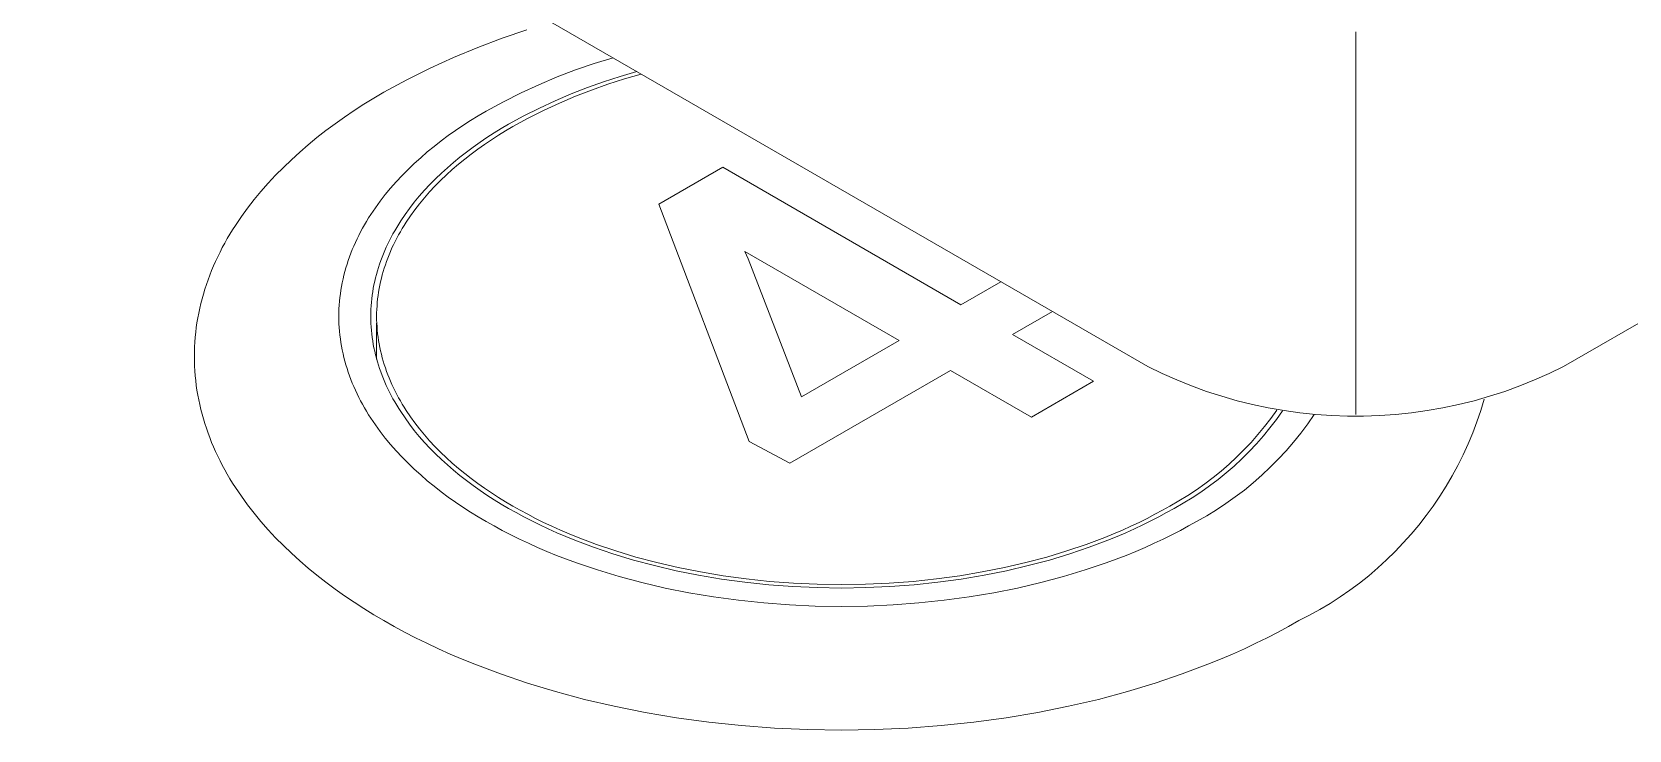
# Model space of a CAD drawing. Header units: millimetres. Extents: x -208 to 4974, y -28 to 3137.
# Drawn here: x 3534.56 to 3552.2, y 1847.69 to 1855.4 of the extents above; entities that cross this region are included whole.
import ezdxf

# ---------------------------------------------------------------- set-up
doc = ezdxf.new("R2010")
doc.units = ezdxf.units.MM
doc.layers.add('ZANO_R', color=7, linetype='Continuous', lineweight=0)

msp = doc.modelspace()

# ---------------------------------------------------------------- linework, layer by layer
at = {"layer": 'ZANO_R'}
for p, q in [((3546.881, 1851.702), (3399.92, 1936.549)), ((3584.433, 1870.731), (3551.473, 1851.702)), ((3540.025, 1855.418), (3539.753, 1855.326)), ((3549.177, 1855.395), (3549.177, 1851.171)), ((3539.484, 1855.225), (3539.218, 1855.114)), ((3539.753, 1855.326), (3539.484, 1855.225)), ((3539.218, 1855.114), (3538.957, 1854.995)), ((3540.564, 1854.975), (3540.77, 1855.046)), ((3540.77, 1855.046), (3540.979, 1855.109)), ((3538.7, 1854.866), (3538.447, 1854.729)), ((3538.957, 1854.995), (3538.7, 1854.866)), ((3540.16, 1854.813), (3540.361, 1854.898)), ((3540.361, 1854.898), (3540.564, 1854.975)), ((3540.694, 1854.781), (3540.874, 1854.846)), ((3540.874, 1854.846), (3541.057, 1854.904)), ((3540.922, 1854.818), (3541.105, 1854.877)), ((3541.057, 1854.904), (3541.242, 1854.957)), ((3541.105, 1854.877), (3541.29, 1854.929)), ((3538.447, 1854.729), (3538.336, 1854.663)), ((3539.767, 1854.625), (3539.962, 1854.722)), ((3539.962, 1854.722), (3540.16, 1854.813)), ((3540.339, 1854.636), (3540.515, 1854.711)), ((3540.385, 1854.609), (3540.562, 1854.685)), ((3540.515, 1854.711), (3540.694, 1854.781)), ((3540.562, 1854.685), (3540.741, 1854.754)), ((3540.741, 1854.754), (3540.922, 1854.818)), ((3538.119, 1854.526), (3538.014, 1854.455)), ((3538.227, 1854.596), (3538.119, 1854.526)), ((3538.336, 1854.663), (3538.227, 1854.596)), ((3539.489, 1854.47), (3539.576, 1854.52)), ((3539.576, 1854.52), (3539.767, 1854.625)), ((3539.993, 1854.468), (3540.165, 1854.555)), ((3540.039, 1854.442), (3540.211, 1854.528)), ((3540.165, 1854.555), (3540.339, 1854.636)), ((3540.211, 1854.528), (3540.385, 1854.609)), ((3537.91, 1854.381), (3537.808, 1854.306)), ((3538.014, 1854.455), (3537.91, 1854.381)), ((3539.239, 1854.308), (3539.321, 1854.363)), ((3539.321, 1854.363), (3539.405, 1854.417)), ((3539.405, 1854.417), (3539.489, 1854.47)), ((3539.665, 1854.28), (3539.744, 1854.329)), ((3539.744, 1854.329), (3539.825, 1854.376)), ((3539.791, 1854.303), (3539.871, 1854.35)), ((3539.825, 1854.376), (3539.993, 1854.468)), ((3539.871, 1854.35), (3540.039, 1854.442)), ((3537.612, 1854.149), (3537.518, 1854.068)), ((3537.709, 1854.229), (3537.612, 1854.149)), ((3537.808, 1854.306), (3537.709, 1854.229)), ((3539.002, 1854.132), (3539.08, 1854.192)), ((3539.08, 1854.192), (3539.158, 1854.251)), ((3539.158, 1854.251), (3539.239, 1854.308)), ((3539.434, 1854.124), (3539.509, 1854.177)), ((3539.485, 1854.101), (3539.559, 1854.153)), ((3539.509, 1854.177), (3539.586, 1854.229)), ((3539.559, 1854.153), (3539.635, 1854.205)), ((3539.586, 1854.229), (3539.665, 1854.28)), ((3539.635, 1854.205), (3539.713, 1854.255)), ((3539.713, 1854.255), (3539.791, 1854.303)), ((3537.426, 1853.985), (3537.338, 1853.9)), ((3537.518, 1854.068), (3537.426, 1853.985)), ((3538.783, 1853.943), (3538.854, 1854.007)), ((3538.854, 1854.007), (3538.927, 1854.07)), ((3538.927, 1854.07), (3539.002, 1854.132)), ((3539.218, 1853.955), (3539.288, 1854.013)), ((3539.271, 1853.934), (3539.341, 1853.991)), ((3539.288, 1854.013), (3539.36, 1854.069)), ((3539.341, 1853.991), (3539.412, 1854.046)), ((3539.36, 1854.069), (3539.434, 1854.124)), ((3539.412, 1854.046), (3539.485, 1854.101)), ((3537.252, 1853.814), (3537.17, 1853.725)), ((3537.338, 1853.9), (3537.252, 1853.814)), ((3538.583, 1853.741), (3538.648, 1853.81)), ((3538.648, 1853.81), (3538.714, 1853.877)), ((3538.714, 1853.877), (3538.783, 1853.943)), ((3539.018, 1853.774), (3539.082, 1853.836)), ((3539.074, 1853.755), (3539.138, 1853.816)), ((3539.082, 1853.836), (3539.149, 1853.896)), ((3539.138, 1853.816), (3539.203, 1853.876)), ((3539.149, 1853.896), (3539.218, 1853.955)), ((3539.203, 1853.876), (3539.271, 1853.934)), ((3541.483, 1853.492), (3542.19, 1853.901)), ((3542.19, 1853.901), (3544.819, 1852.383)), ((3537.09, 1853.635), (3537.015, 1853.544)), ((3537.17, 1853.725), (3537.09, 1853.635)), ((3538.463, 1853.6), (3538.522, 1853.671)), ((3538.522, 1853.671), (3538.583, 1853.741)), ((3538.838, 1853.581), (3538.896, 1853.647)), ((3538.896, 1853.647), (3538.956, 1853.711)), ((3538.896, 1853.565), (3538.953, 1853.629)), ((3538.953, 1853.629), (3539.012, 1853.693)), ((3538.956, 1853.711), (3539.018, 1853.774)), ((3539.012, 1853.693), (3539.074, 1853.755)), ((3536.942, 1853.45), (3536.874, 1853.356)), ((3537.015, 1853.544), (3536.942, 1853.45)), ((3538.303, 1853.379), (3538.354, 1853.454)), ((3538.354, 1853.454), (3538.407, 1853.528)), ((3538.407, 1853.528), (3538.463, 1853.6)), ((3538.681, 1853.378), (3538.73, 1853.447)), ((3538.73, 1853.447), (3538.783, 1853.515)), ((3538.783, 1853.515), (3538.838, 1853.581)), ((3538.79, 1853.432), (3538.842, 1853.499)), ((3538.842, 1853.499), (3538.896, 1853.565)), ((3542.479, 1850.874), (3541.483, 1853.492)), ((3536.809, 1853.26), (3536.778, 1853.211)), ((3536.874, 1853.356), (3536.809, 1853.26)), ((3538.212, 1853.227), (3538.234, 1853.266)), ((3538.234, 1853.266), (3538.256, 1853.304)), ((3538.256, 1853.304), (3538.279, 1853.342)), ((3538.279, 1853.342), (3538.303, 1853.379)), ((3538.589, 1853.237), (3538.611, 1853.273)), ((3538.611, 1853.273), (3538.633, 1853.308)), ((3538.633, 1853.308), (3538.681, 1853.378)), ((3538.651, 1853.225), (3538.672, 1853.26)), ((3538.672, 1853.26), (3538.694, 1853.295)), ((3538.694, 1853.295), (3538.741, 1853.364)), ((3538.741, 1853.364), (3538.79, 1853.432)), ((3536.719, 1853.113), (3536.691, 1853.063)), ((3536.748, 1853.162), (3536.719, 1853.113)), ((3536.778, 1853.211), (3536.748, 1853.162)), ((3538.133, 1853.071), (3538.152, 1853.11)), ((3538.152, 1853.11), (3538.171, 1853.149)), ((3538.171, 1853.149), (3538.191, 1853.188)), ((3538.191, 1853.188), (3538.212, 1853.227)), ((3538.491, 1853.056), (3538.509, 1853.093)), ((3538.509, 1853.093), (3538.528, 1853.129)), ((3538.528, 1853.129), (3538.548, 1853.165)), ((3538.548, 1853.165), (3538.568, 1853.201)), ((3538.554, 1853.046), (3538.572, 1853.082)), ((3538.568, 1853.201), (3538.589, 1853.237)), ((3538.572, 1853.082), (3538.59, 1853.118)), ((3538.59, 1853.118), (3538.61, 1853.154)), ((3538.61, 1853.154), (3538.63, 1853.19)), ((3538.63, 1853.19), (3538.651, 1853.225)), ((3536.614, 1852.913), (3536.59, 1852.862)), ((3536.639, 1852.964), (3536.614, 1852.913)), ((3536.664, 1853.014), (3536.639, 1852.964)), ((3536.691, 1853.063), (3536.664, 1853.014)), ((3538.054, 1852.872), (3538.068, 1852.912)), ((3538.068, 1852.912), (3538.083, 1852.952)), ((3538.083, 1852.952), (3538.099, 1852.992)), ((3538.099, 1852.992), (3538.116, 1853.031)), ((3538.116, 1853.031), (3538.133, 1853.071)), ((3538.413, 1852.87), (3538.427, 1852.908)), ((3538.427, 1852.908), (3538.442, 1852.945)), ((3538.442, 1852.945), (3538.458, 1852.982)), ((3538.458, 1852.982), (3538.474, 1853.019)), ((3538.474, 1853.019), (3538.491, 1853.056)), ((3538.491, 1852.899), (3538.505, 1852.936)), ((3538.505, 1852.936), (3538.521, 1852.973)), ((3538.521, 1852.973), (3538.537, 1853.01)), ((3538.537, 1853.01), (3538.554, 1853.046)), ((3544.135, 1851.988), (3542.431, 1852.972)), ((3542.431, 1852.972), (3542.47, 1852.891)), ((3536.546, 1852.76), (3536.526, 1852.709)), ((3536.568, 1852.812), (3536.546, 1852.76)), ((3536.59, 1852.862), (3536.568, 1852.812)), ((3538.007, 1852.709), (3538.017, 1852.75)), ((3538.017, 1852.75), (3538.029, 1852.791)), ((3538.029, 1852.791), (3538.041, 1852.831)), ((3538.041, 1852.831), (3538.054, 1852.872)), ((3538.365, 1852.719), (3538.376, 1852.757)), ((3538.376, 1852.757), (3538.388, 1852.795)), ((3538.388, 1852.795), (3538.4, 1852.832)), ((3538.4, 1852.832), (3538.413, 1852.87)), ((3538.429, 1852.713), (3538.44, 1852.75)), ((3538.44, 1852.75), (3538.452, 1852.788)), ((3538.452, 1852.788), (3538.464, 1852.825)), ((3538.464, 1852.825), (3538.477, 1852.862)), ((3538.477, 1852.862), (3538.491, 1852.899)), ((3542.47, 1852.891), (3543.06, 1851.368)), ((3536.471, 1852.554), (3536.455, 1852.501)), ((3536.488, 1852.606), (3536.471, 1852.554)), ((3536.506, 1852.657), (3536.488, 1852.606)), ((3536.526, 1852.709), (3536.506, 1852.657)), ((3537.973, 1852.545), (3537.98, 1852.586)), ((3537.98, 1852.586), (3537.988, 1852.627)), ((3537.988, 1852.627), (3537.997, 1852.668)), ((3537.997, 1852.668), (3538.007, 1852.709)), ((3538.324, 1852.527), (3538.331, 1852.565)), ((3538.331, 1852.565), (3538.338, 1852.604)), ((3538.338, 1852.604), (3538.346, 1852.642)), ((3538.346, 1852.642), (3538.355, 1852.68)), ((3538.355, 1852.68), (3538.365, 1852.719)), ((3538.389, 1852.523), (3538.395, 1852.561)), ((3538.395, 1852.561), (3538.403, 1852.599)), ((3538.403, 1852.599), (3538.411, 1852.637)), ((3538.411, 1852.637), (3538.42, 1852.675)), ((3538.42, 1852.675), (3538.429, 1852.713)), ((3544.819, 1852.383), (3545.26, 1852.637)), ((3536.427, 1852.397), (3536.414, 1852.344)), ((3536.44, 1852.449), (3536.427, 1852.397)), ((3536.455, 1852.501), (3536.44, 1852.449)), ((3537.952, 1852.338), (3537.955, 1852.38)), ((3537.955, 1852.38), (3537.958, 1852.421)), ((3537.958, 1852.421), (3537.962, 1852.463)), ((3537.962, 1852.463), (3537.967, 1852.504)), ((3537.967, 1852.504), (3537.973, 1852.545)), ((3538.307, 1852.372), (3538.31, 1852.411)), ((3538.31, 1852.411), (3538.314, 1852.449)), ((3538.314, 1852.449), (3538.319, 1852.488)), ((3538.319, 1852.488), (3538.324, 1852.527)), ((3538.372, 1852.37), (3538.375, 1852.409)), ((3538.375, 1852.409), (3538.379, 1852.447)), ((3538.379, 1852.447), (3538.383, 1852.485)), ((3538.383, 1852.485), (3538.389, 1852.523)), ((3536.393, 1852.238), (3536.384, 1852.185)), ((3536.403, 1852.291), (3536.393, 1852.238)), ((3536.414, 1852.344), (3536.403, 1852.291)), ((3537.951, 1852.297), (3537.952, 1852.338)), ((3537.951, 1852.255), (3537.951, 1852.297)), ((3537.951, 1852.214), (3537.951, 1852.255)), ((3537.952, 1852.173), (3537.951, 1852.214)), ((3538.303, 1852.294), (3538.305, 1852.333)), ((3538.303, 1852.255), (3538.303, 1852.294)), ((3538.303, 1852.217), (3538.303, 1852.255)), ((3538.305, 1852.178), (3538.303, 1852.217)), ((3538.305, 1852.333), (3538.307, 1852.372)), ((3538.368, 1852.294), (3538.37, 1852.332)), ((3538.368, 1852.255), (3538.368, 1852.294)), ((3538.368, 1852.217), (3538.368, 1852.255)), ((3538.37, 1852.179), (3538.368, 1852.217)), ((3538.37, 1852.332), (3538.372, 1852.37)), ((3545.829, 1852.309), (3545.388, 1852.055)), ((3536.364, 1852.026), (3536.36, 1851.972)), ((3536.37, 1852.079), (3536.364, 1852.026)), ((3536.376, 1852.132), (3536.37, 1852.079)), ((3536.384, 1852.185), (3536.376, 1852.132)), ((3537.955, 1852.131), (3537.952, 1852.173)), ((3537.958, 1852.09), (3537.955, 1852.131)), ((3537.962, 1852.048), (3537.958, 1852.09)), ((3537.967, 1852.007), (3537.962, 1852.048)), ((3538.307, 1852.139), (3538.305, 1852.178)), ((3538.31, 1852.1), (3538.307, 1852.139)), ((3538.314, 1852.062), (3538.31, 1852.1)), ((3538.319, 1852.023), (3538.314, 1852.062)), ((3538.324, 1851.984), (3538.319, 1852.023)), ((3538.368, 1852.179), (3538.368, 1851.783)), ((3538.372, 1852.14), (3538.37, 1852.179)), ((3538.375, 1852.102), (3538.372, 1852.14)), ((3538.379, 1852.064), (3538.375, 1852.102)), ((3538.383, 1852.026), (3538.379, 1852.064)), ((3538.389, 1851.988), (3538.383, 1852.026)), ((3545.388, 1852.055), (3546.283, 1851.538)), ((3536.357, 1851.919), (3536.355, 1851.866)), ((3536.355, 1851.866), (3536.355, 1851.812)), ((3536.36, 1851.972), (3536.357, 1851.919)), ((3537.973, 1851.966), (3537.967, 1852.007)), ((3537.98, 1851.925), (3537.973, 1851.966)), ((3537.988, 1851.884), (3537.98, 1851.925)), ((3537.997, 1851.843), (3537.988, 1851.884)), ((3538.331, 1851.946), (3538.324, 1851.984)), ((3538.338, 1851.907), (3538.331, 1851.946)), ((3538.346, 1851.869), (3538.338, 1851.907)), ((3538.355, 1851.83), (3538.346, 1851.869)), ((3538.395, 1851.95), (3538.389, 1851.988)), ((3538.403, 1851.912), (3538.395, 1851.95)), ((3538.411, 1851.874), (3538.403, 1851.912)), ((3538.42, 1851.836), (3538.411, 1851.874)), ((3543.06, 1851.368), (3544.135, 1851.988)), ((3536.355, 1851.812), (3536.355, 1851.759)), ((3536.355, 1851.759), (3536.357, 1851.706)), ((3536.357, 1851.706), (3536.36, 1851.652)), ((3538.007, 1851.802), (3537.997, 1851.843)), ((3538.017, 1851.761), (3538.007, 1851.802)), ((3538.029, 1851.72), (3538.017, 1851.761)), ((3538.041, 1851.68), (3538.029, 1851.72)), ((3538.054, 1851.639), (3538.041, 1851.68)), ((3538.365, 1851.792), (3538.355, 1851.83)), ((3538.376, 1851.754), (3538.365, 1851.792)), ((3538.388, 1851.716), (3538.376, 1851.754)), ((3538.4, 1851.678), (3538.388, 1851.716)), ((3538.413, 1851.641), (3538.4, 1851.678)), ((3538.429, 1851.798), (3538.42, 1851.836)), ((3538.44, 1851.761), (3538.429, 1851.798)), ((3538.452, 1851.723), (3538.44, 1851.761)), ((3538.464, 1851.686), (3538.452, 1851.723)), ((3538.477, 1851.648), (3538.464, 1851.686)), ((3546.881, 1851.702), (3547.039, 1851.625)), ((3551.314, 1851.625), (3551.473, 1851.702)), ((3536.36, 1851.652), (3536.364, 1851.599)), ((3536.364, 1851.599), (3536.37, 1851.546)), ((3536.37, 1851.546), (3536.376, 1851.492)), ((3538.068, 1851.599), (3538.054, 1851.639)), ((3538.083, 1851.559), (3538.068, 1851.599)), ((3538.099, 1851.519), (3538.083, 1851.559)), ((3538.116, 1851.479), (3538.099, 1851.519)), ((3538.427, 1851.603), (3538.413, 1851.641)), ((3538.442, 1851.566), (3538.427, 1851.603)), ((3538.458, 1851.529), (3538.442, 1851.566)), ((3538.474, 1851.492), (3538.458, 1851.529)), ((3538.491, 1851.611), (3538.477, 1851.648)), ((3538.505, 1851.575), (3538.491, 1851.611)), ((3538.521, 1851.538), (3538.505, 1851.575)), ((3538.537, 1851.501), (3538.521, 1851.538)), ((3538.554, 1851.465), (3538.537, 1851.501)), ((3544.704, 1851.659), (3542.931, 1850.636)), ((3545.598, 1851.143), (3544.704, 1851.659)), ((3546.283, 1851.538), (3545.598, 1851.143)), ((3547.039, 1851.625), (3547.201, 1851.553)), ((3547.201, 1851.553), (3547.364, 1851.487)), ((3550.989, 1851.487), (3551.153, 1851.553)), ((3551.153, 1851.553), (3551.314, 1851.625)), ((3536.376, 1851.492), (3536.384, 1851.439)), ((3536.384, 1851.439), (3536.393, 1851.386)), ((3536.393, 1851.386), (3536.403, 1851.333)), ((3536.403, 1851.333), (3536.414, 1851.281)), ((3538.133, 1851.44), (3538.116, 1851.479)), ((3538.152, 1851.401), (3538.133, 1851.44)), ((3538.171, 1851.361), (3538.152, 1851.401)), ((3538.191, 1851.323), (3538.171, 1851.361)), ((3538.212, 1851.284), (3538.191, 1851.323)), ((3538.491, 1851.455), (3538.474, 1851.492)), ((3538.509, 1851.418), (3538.491, 1851.455)), ((3538.528, 1851.382), (3538.509, 1851.418)), ((3538.548, 1851.346), (3538.528, 1851.382)), ((3538.568, 1851.31), (3538.548, 1851.346)), ((3538.572, 1851.429), (3538.554, 1851.465)), ((3538.59, 1851.393), (3538.572, 1851.429)), ((3538.61, 1851.357), (3538.59, 1851.393)), ((3538.63, 1851.321), (3538.61, 1851.357)), ((3538.651, 1851.286), (3538.63, 1851.321)), ((3547.364, 1851.487), (3547.53, 1851.427)), ((3547.53, 1851.427), (3547.698, 1851.373)), ((3547.698, 1851.373), (3547.868, 1851.324)), ((3547.868, 1851.324), (3548.039, 1851.282)), ((3550.314, 1851.282), (3550.485, 1851.324)), ((3550.485, 1851.324), (3550.655, 1851.373)), ((3550.558, 1851.215), (3550.596, 1851.341)), ((3550.655, 1851.373), (3550.823, 1851.427)), ((3550.823, 1851.427), (3550.989, 1851.487)), ((3536.414, 1851.281), (3536.427, 1851.228)), ((3536.427, 1851.228), (3536.44, 1851.175)), ((3536.44, 1851.175), (3536.455, 1851.123)), ((3538.234, 1851.245), (3538.212, 1851.284)), ((3538.256, 1851.207), (3538.234, 1851.245)), ((3538.279, 1851.169), (3538.256, 1851.207)), ((3538.303, 1851.131), (3538.279, 1851.169)), ((3538.589, 1851.274), (3538.568, 1851.31)), ((3538.611, 1851.238), (3538.589, 1851.274)), ((3538.633, 1851.203), (3538.611, 1851.238)), ((3538.681, 1851.133), (3538.633, 1851.203)), ((3538.672, 1851.251), (3538.651, 1851.286)), ((3538.694, 1851.216), (3538.672, 1851.251)), ((3538.741, 1851.147), (3538.694, 1851.216)), ((3538.79, 1851.079), (3538.741, 1851.147)), ((3548.039, 1851.282), (3548.212, 1851.245)), ((3548.212, 1851.245), (3548.386, 1851.215)), ((3548.306, 1851.221), (3548.24, 1851.128)), ((3548.369, 1851.211), (3548.302, 1851.117)), ((3548.386, 1851.215), (3548.56, 1851.19)), ((3548.56, 1851.19), (3548.736, 1851.172)), ((3548.719, 1851.171), (3548.647, 1851.067)), ((3548.736, 1851.172), (3548.912, 1851.16)), ((3548.912, 1851.16), (3549.088, 1851.153)), ((3549.088, 1851.153), (3549.265, 1851.153)), ((3549.265, 1851.153), (3549.441, 1851.16)), ((3549.441, 1851.16), (3549.617, 1851.172)), ((3549.617, 1851.172), (3549.793, 1851.19)), ((3549.793, 1851.19), (3549.968, 1851.215)), ((3549.968, 1851.215), (3550.141, 1851.245)), ((3550.141, 1851.245), (3550.314, 1851.282)), ((3550.515, 1851.091), (3550.558, 1851.215)), ((3536.455, 1851.123), (3536.471, 1851.071)), ((3536.471, 1851.071), (3536.488, 1851.019)), ((3536.488, 1851.019), (3536.506, 1850.967)), ((3536.506, 1850.967), (3536.526, 1850.916)), ((3538.354, 1851.057), (3538.303, 1851.131)), ((3538.407, 1850.983), (3538.354, 1851.057)), ((3538.463, 1850.911), (3538.407, 1850.983)), ((3538.73, 1851.064), (3538.681, 1851.133)), ((3538.783, 1850.996), (3538.73, 1851.064)), ((3538.838, 1850.93), (3538.783, 1850.996)), ((3538.842, 1851.012), (3538.79, 1851.079)), ((3538.896, 1850.946), (3538.842, 1851.012)), ((3548.17, 1851.038), (3548.097, 1850.949)), ((3548.231, 1851.025), (3548.158, 1850.935)), ((3548.24, 1851.128), (3548.17, 1851.038)), ((3548.302, 1851.117), (3548.231, 1851.025)), ((3548.571, 1850.966), (3548.492, 1850.868)), ((3548.647, 1851.067), (3548.571, 1850.966)), ((3550.418, 1850.847), (3550.469, 1850.968)), ((3550.469, 1850.968), (3550.515, 1851.091)), ((3536.526, 1850.916), (3536.546, 1850.864)), ((3536.546, 1850.864), (3536.568, 1850.813)), ((3536.568, 1850.813), (3536.59, 1850.762)), ((3538.522, 1850.84), (3538.463, 1850.911)), ((3538.583, 1850.77), (3538.522, 1850.84)), ((3538.896, 1850.864), (3538.838, 1850.93)), ((3538.953, 1850.882), (3538.896, 1850.946)), ((3538.956, 1850.8), (3538.896, 1850.864)), ((3539.012, 1850.818), (3538.953, 1850.882)), ((3539.018, 1850.737), (3538.956, 1850.8)), ((3539.074, 1850.756), (3539.012, 1850.818)), ((3542.931, 1850.636), (3542.479, 1850.874)), ((3548.022, 1850.863), (3547.943, 1850.78)), ((3548.081, 1850.848), (3548.002, 1850.763)), ((3548.097, 1850.949), (3548.022, 1850.863)), ((3548.158, 1850.935), (3548.081, 1850.848)), ((3548.492, 1850.868), (3548.409, 1850.772)), ((3550.364, 1850.727), (3550.418, 1850.847)), ((3536.59, 1850.762), (3536.614, 1850.711)), ((3536.614, 1850.711), (3536.639, 1850.661)), ((3536.639, 1850.661), (3536.664, 1850.611)), ((3538.648, 1850.701), (3538.583, 1850.77)), ((3538.714, 1850.634), (3538.648, 1850.701)), ((3538.783, 1850.568), (3538.714, 1850.634)), ((3539.082, 1850.675), (3539.018, 1850.737)), ((3539.138, 1850.695), (3539.074, 1850.756)), ((3539.149, 1850.615), (3539.082, 1850.675)), ((3539.203, 1850.635), (3539.138, 1850.695)), ((3539.218, 1850.556), (3539.149, 1850.615)), ((3539.271, 1850.577), (3539.203, 1850.635)), ((3547.779, 1850.622), (3547.692, 1850.547)), ((3547.862, 1850.7), (3547.779, 1850.622)), ((3547.919, 1850.681), (3547.834, 1850.602)), ((3547.943, 1850.78), (3547.862, 1850.7)), ((3548.002, 1850.763), (3547.919, 1850.681)), ((3548.323, 1850.679), (3548.234, 1850.589)), ((3548.409, 1850.772), (3548.323, 1850.679)), ((3550.305, 1850.61), (3550.364, 1850.727)), ((3536.664, 1850.611), (3536.691, 1850.561)), ((3536.691, 1850.561), (3536.719, 1850.512)), ((3536.719, 1850.512), (3536.748, 1850.462)), ((3536.748, 1850.462), (3536.778, 1850.414)), ((3538.854, 1850.504), (3538.783, 1850.568)), ((3538.927, 1850.44), (3538.854, 1850.504)), ((3539.002, 1850.379), (3538.927, 1850.44)), ((3539.288, 1850.498), (3539.218, 1850.556)), ((3539.341, 1850.52), (3539.271, 1850.577)), ((3539.36, 1850.442), (3539.288, 1850.498)), ((3539.412, 1850.465), (3539.341, 1850.52)), ((3539.434, 1850.387), (3539.36, 1850.442)), ((3539.485, 1850.41), (3539.412, 1850.465)), ((3547.604, 1850.475), (3547.512, 1850.406)), ((3547.657, 1850.453), (3547.564, 1850.383)), ((3547.692, 1850.547), (3547.604, 1850.475)), ((3547.747, 1850.526), (3547.657, 1850.453)), ((3547.834, 1850.602), (3547.747, 1850.526)), ((3548.142, 1850.502), (3548.047, 1850.419)), ((3548.234, 1850.589), (3548.142, 1850.502)), ((3550.177, 1850.381), (3550.243, 1850.494)), ((3550.243, 1850.494), (3550.305, 1850.61)), ((3536.778, 1850.414), (3536.809, 1850.365)), ((3536.809, 1850.365), (3536.874, 1850.269)), ((3536.874, 1850.269), (3536.942, 1850.174)), ((3539.08, 1850.319), (3539.002, 1850.379)), ((3539.158, 1850.26), (3539.08, 1850.319)), ((3539.239, 1850.203), (3539.158, 1850.26)), ((3539.509, 1850.334), (3539.434, 1850.387)), ((3539.559, 1850.358), (3539.485, 1850.41)), ((3539.586, 1850.282), (3539.509, 1850.334)), ((3539.635, 1850.306), (3539.559, 1850.358)), ((3539.665, 1850.231), (3539.586, 1850.282)), ((3539.713, 1850.256), (3539.635, 1850.306)), ((3547.323, 1850.277), (3547.226, 1850.217)), ((3547.419, 1850.34), (3547.323, 1850.277)), ((3547.469, 1850.316), (3547.372, 1850.252)), ((3547.512, 1850.406), (3547.419, 1850.34)), ((3547.564, 1850.383), (3547.469, 1850.316)), ((3547.848, 1850.262), (3547.745, 1850.188)), ((3547.949, 1850.338), (3547.848, 1850.262)), ((3548.047, 1850.419), (3547.949, 1850.338)), ((3550.033, 1850.161), (3550.107, 1850.27)), ((3550.107, 1850.27), (3550.177, 1850.381)), ((3536.942, 1850.174), (3537.015, 1850.081)), ((3539.321, 1850.148), (3539.239, 1850.203)), ((3539.405, 1850.094), (3539.321, 1850.148)), ((3539.489, 1850.041), (3539.405, 1850.094)), ((3539.744, 1850.182), (3539.665, 1850.231)), ((3539.791, 1850.208), (3539.713, 1850.256)), ((3539.825, 1850.134), (3539.744, 1850.182)), ((3539.871, 1850.161), (3539.791, 1850.208)), ((3539.907, 1850.088), (3539.825, 1850.134)), ((3539.952, 1850.115), (3539.871, 1850.161)), ((3539.992, 1850.042), (3539.907, 1850.088)), ((3540.036, 1850.07), (3539.952, 1850.115)), ((3547.045, 1850.115), (3546.961, 1850.07)), ((3547.09, 1850.088), (3547.005, 1850.042)), ((3547.126, 1850.161), (3547.045, 1850.115)), ((3547.172, 1850.134), (3547.09, 1850.088)), ((3547.226, 1850.217), (3547.126, 1850.161)), ((3547.273, 1850.192), (3547.172, 1850.134)), ((3547.372, 1850.252), (3547.273, 1850.192)), ((3547.64, 1850.119), (3547.532, 1850.053)), ((3547.745, 1850.188), (3547.64, 1850.119)), ((3549.956, 1850.055), (3550.033, 1850.161)), ((3537.015, 1850.081), (3537.09, 1849.989)), ((3537.09, 1849.989), (3537.17, 1849.899)), ((3539.576, 1849.991), (3539.489, 1850.041)), ((3539.664, 1849.941), (3539.576, 1849.991)), ((3539.754, 1849.892), (3539.664, 1849.941)), ((3540.08, 1849.997), (3539.992, 1850.042)), ((3540.122, 1850.025), (3540.036, 1850.07)), ((3540.17, 1849.952), (3540.08, 1849.997)), ((3540.211, 1849.981), (3540.122, 1850.025)), ((3540.262, 1849.909), (3540.17, 1849.952)), ((3540.303, 1849.938), (3540.211, 1849.981)), ((3540.357, 1849.866), (3540.262, 1849.909)), ((3540.396, 1849.896), (3540.303, 1849.938)), ((3546.694, 1849.938), (3546.601, 1849.896)), ((3546.735, 1849.909), (3546.64, 1849.866)), ((3546.786, 1849.981), (3546.694, 1849.938)), ((3546.827, 1849.952), (3546.735, 1849.909)), ((3546.875, 1850.025), (3546.786, 1849.981)), ((3546.917, 1849.997), (3546.827, 1849.952)), ((3546.961, 1850.07), (3546.875, 1850.025)), ((3547.005, 1850.042), (3546.917, 1849.997)), ((3547.333, 1849.941), (3547.243, 1849.892)), ((3547.421, 1849.991), (3547.333, 1849.941)), ((3547.532, 1850.053), (3547.421, 1849.991)), ((3549.791, 1849.851), (3549.875, 1849.951)), ((3549.875, 1849.951), (3549.956, 1850.055)), ((3537.17, 1849.899), (3537.252, 1849.811)), ((3537.252, 1849.811), (3537.338, 1849.724)), ((3539.848, 1849.844), (3539.754, 1849.892)), ((3539.944, 1849.796), (3539.848, 1849.844)), ((3540.043, 1849.75), (3539.944, 1849.796)), ((3540.144, 1849.704), (3540.043, 1849.75)), ((3540.455, 1849.825), (3540.357, 1849.866)), ((3540.493, 1849.855), (3540.396, 1849.896)), ((3540.555, 1849.784), (3540.455, 1849.825)), ((3540.591, 1849.815), (3540.493, 1849.855)), ((3540.761, 1849.706), (3540.555, 1849.784)), ((3540.796, 1849.738), (3540.591, 1849.815)), ((3541.009, 1849.665), (3540.796, 1849.738)), ((3546.201, 1849.738), (3545.988, 1849.665)), ((3546.406, 1849.815), (3546.201, 1849.738)), ((3546.442, 1849.784), (3546.236, 1849.706)), ((3546.504, 1849.855), (3546.406, 1849.815)), ((3546.542, 1849.825), (3546.442, 1849.784)), ((3546.601, 1849.896), (3546.504, 1849.855)), ((3546.64, 1849.866), (3546.542, 1849.825)), ((3546.954, 1849.75), (3546.853, 1849.704)), ((3547.053, 1849.796), (3546.954, 1849.75)), ((3547.149, 1849.844), (3547.053, 1849.796)), ((3547.243, 1849.892), (3547.149, 1849.844)), ((3549.612, 1849.658), (3549.703, 1849.753)), ((3549.703, 1849.753), (3549.791, 1849.851)), ((3537.338, 1849.724), (3537.426, 1849.639)), ((3537.426, 1849.639), (3537.518, 1849.556)), ((3537.518, 1849.556), (3537.612, 1849.475)), ((3540.248, 1849.66), (3540.144, 1849.704)), ((3540.355, 1849.616), (3540.248, 1849.66)), ((3540.576, 1849.533), (3540.355, 1849.616)), ((3540.977, 1849.633), (3540.761, 1849.706)), ((3541.202, 1849.565), (3540.977, 1849.633)), ((3541.231, 1849.598), (3541.009, 1849.665)), ((3541.435, 1849.503), (3541.202, 1849.565)), ((3541.461, 1849.537), (3541.231, 1849.598)), ((3545.766, 1849.598), (3545.536, 1849.537)), ((3545.795, 1849.565), (3545.562, 1849.503)), ((3545.988, 1849.665), (3545.766, 1849.598)), ((3546.02, 1849.633), (3545.795, 1849.565)), ((3546.236, 1849.706), (3546.02, 1849.633)), ((3546.642, 1849.616), (3546.421, 1849.533)), ((3546.749, 1849.66), (3546.642, 1849.616)), ((3546.853, 1849.704), (3546.749, 1849.66)), ((3549.421, 1849.478), (3549.518, 1849.566)), ((3549.518, 1849.566), (3549.612, 1849.658)), ((3537.612, 1849.475), (3537.709, 1849.396)), ((3537.709, 1849.396), (3537.808, 1849.319)), ((3540.806, 1849.455), (3540.576, 1849.533)), ((3541.046, 1849.382), (3540.806, 1849.455)), ((3541.295, 1849.316), (3541.046, 1849.382)), ((3541.675, 1849.447), (3541.435, 1849.503)), ((3541.698, 1849.482), (3541.461, 1849.537)), ((3541.922, 1849.397), (3541.675, 1849.447)), ((3541.942, 1849.433), (3541.698, 1849.482)), ((3542.176, 1849.355), (3541.922, 1849.397)), ((3542.192, 1849.391), (3541.942, 1849.433)), ((3542.447, 1849.356), (3542.192, 1849.391)), ((3544.805, 1849.391), (3544.55, 1849.356)), ((3545.055, 1849.433), (3544.805, 1849.391)), ((3545.075, 1849.397), (3544.821, 1849.355)), ((3545.299, 1849.482), (3545.055, 1849.433)), ((3545.322, 1849.447), (3545.075, 1849.397)), ((3545.536, 1849.537), (3545.299, 1849.482)), ((3545.562, 1849.503), (3545.322, 1849.447)), ((3545.951, 1849.382), (3545.702, 1849.316)), ((3546.191, 1849.455), (3545.951, 1849.382)), ((3546.421, 1849.533), (3546.191, 1849.455)), ((3549.219, 1849.31), (3549.321, 1849.392)), ((3549.321, 1849.392), (3549.421, 1849.478)), ((3537.808, 1849.319), (3537.91, 1849.243)), ((3537.91, 1849.243), (3538.014, 1849.17)), ((3541.552, 1849.256), (3541.295, 1849.316)), ((3541.816, 1849.203), (3541.552, 1849.256)), ((3542.086, 1849.158), (3541.816, 1849.203)), ((3542.434, 1849.319), (3542.176, 1849.355)), ((3542.696, 1849.292), (3542.434, 1849.319)), ((3542.706, 1849.329), (3542.447, 1849.356)), ((3542.962, 1849.272), (3542.696, 1849.292)), ((3542.969, 1849.309), (3542.706, 1849.329)), ((3543.23, 1849.26), (3542.962, 1849.272)), ((3543.233, 1849.297), (3542.969, 1849.309)), ((3543.499, 1849.256), (3543.23, 1849.26)), ((3543.499, 1849.293), (3543.233, 1849.297)), ((3543.764, 1849.297), (3543.499, 1849.293)), ((3543.767, 1849.26), (3543.499, 1849.256)), ((3544.028, 1849.309), (3543.764, 1849.297)), ((3544.035, 1849.272), (3543.767, 1849.26)), ((3544.291, 1849.329), (3544.028, 1849.309)), ((3544.301, 1849.292), (3544.035, 1849.272)), ((3544.55, 1849.356), (3544.291, 1849.329)), ((3544.563, 1849.319), (3544.301, 1849.292)), ((3544.821, 1849.355), (3544.563, 1849.319)), ((3545.181, 1849.203), (3544.911, 1849.158)), ((3545.445, 1849.256), (3545.181, 1849.203)), ((3545.702, 1849.316), (3545.445, 1849.256)), ((3549.005, 1849.157), (3549.113, 1849.232)), ((3549.113, 1849.232), (3549.219, 1849.31)), ((3538.014, 1849.17), (3538.119, 1849.098)), ((3538.119, 1849.098), (3538.227, 1849.029)), ((3538.227, 1849.029), (3538.336, 1848.961)), ((3542.362, 1849.12), (3542.086, 1849.158)), ((3542.642, 1849.091), (3542.362, 1849.12)), ((3542.926, 1849.07), (3542.642, 1849.091)), ((3543.211, 1849.057), (3542.926, 1849.07)), ((3543.499, 1849.052), (3543.211, 1849.057)), ((3543.786, 1849.057), (3543.499, 1849.052)), ((3544.071, 1849.07), (3543.786, 1849.057)), ((3544.355, 1849.091), (3544.071, 1849.07)), ((3544.635, 1849.12), (3544.355, 1849.091)), ((3544.911, 1849.158), (3544.635, 1849.12)), ((3548.782, 1849.019), (3548.895, 1849.086)), ((3548.895, 1849.086), (3549.005, 1849.157)), ((3538.336, 1848.961), (3538.447, 1848.896)), ((3538.447, 1848.896), (3538.56, 1848.832)), ((3548.437, 1848.832), (3548.55, 1848.896)), ((3548.55, 1848.896), (3548.667, 1848.955)), ((3548.667, 1848.955), (3548.782, 1849.019)), ((3538.56, 1848.832), (3538.677, 1848.769)), ((3538.677, 1848.769), (3538.798, 1848.707)), ((3538.798, 1848.707), (3538.921, 1848.646)), ((3548.076, 1848.646), (3548.199, 1848.707)), ((3548.199, 1848.707), (3548.32, 1848.769)), ((3548.32, 1848.769), (3548.437, 1848.832)), ((3538.921, 1848.646), (3539.049, 1848.586)), ((3539.049, 1848.586), (3539.179, 1848.527)), ((3539.179, 1848.527), (3539.313, 1848.47)), ((3547.684, 1848.47), (3547.818, 1848.527)), ((3547.818, 1848.527), (3547.948, 1848.586)), ((3547.948, 1848.586), (3548.076, 1848.646)), ((3539.313, 1848.47), (3539.451, 1848.414)), ((3539.451, 1848.414), (3539.735, 1848.307)), ((3547.262, 1848.307), (3547.546, 1848.414)), ((3547.546, 1848.414), (3547.684, 1848.47)), ((3539.735, 1848.307), (3540.032, 1848.206)), ((3540.032, 1848.206), (3540.341, 1848.113)), ((3546.656, 1848.113), (3546.965, 1848.206)), ((3546.965, 1848.206), (3547.262, 1848.307)), ((3540.341, 1848.113), (3540.661, 1848.027)), ((3540.661, 1848.027), (3540.992, 1847.95)), ((3546.005, 1847.95), (3546.336, 1848.027)), ((3546.336, 1848.027), (3546.656, 1848.113)), ((3540.992, 1847.95), (3541.331, 1847.882)), ((3541.331, 1847.882), (3541.68, 1847.824)), ((3541.68, 1847.824), (3542.035, 1847.775)), ((3544.962, 1847.775), (3545.317, 1847.824)), ((3545.317, 1847.824), (3545.666, 1847.882)), ((3545.666, 1847.882), (3546.005, 1847.95)), ((3542.035, 1847.775), (3542.396, 1847.737)), ((3542.396, 1847.737), (3542.761, 1847.71)), ((3542.761, 1847.71), (3543.129, 1847.693)), ((3543.129, 1847.693), (3543.499, 1847.688)), ((3543.499, 1847.688), (3543.868, 1847.693)), ((3543.868, 1847.693), (3544.236, 1847.71)), ((3544.236, 1847.71), (3544.601, 1847.737)), ((3544.601, 1847.737), (3544.962, 1847.775))]:
    msp.add_line(p, q, dxfattribs=at)

doc.saveas('drawing.dxf')
